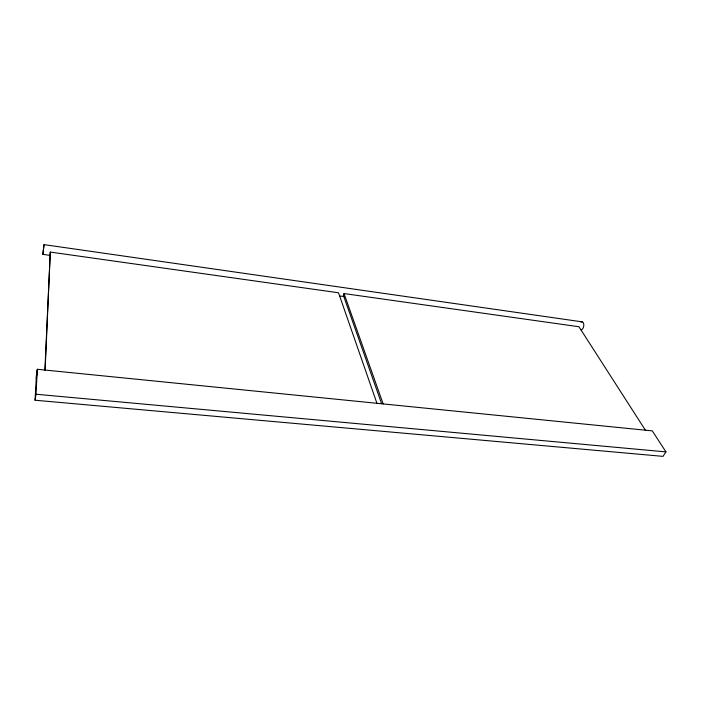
<?xml version="1.0" encoding="UTF-8"?>
<svg xmlns="http://www.w3.org/2000/svg" width="701" height="701" viewBox="0 0 701 701"><rect width="100%" height="100%" fill="white"/><g stroke="black" fill="none" stroke-linecap="round" stroke-linejoin="round"><path stroke-width="1.05" d="M44.864 370.321L50.288 252.071L338.522 292.781L376.928 403.294M45.136 370.233L50.288 252.071M35.05 400.218L36.399 375.184L37.337 369.278L652.298 430.878L665.95 451.891L663.023 456.369L35.05 400.218L36.005 394.242L37.337 369.278M36.636 373.712L36.373 378.601L37.1 370.759M645.533 430.405L578.947 326.745L344.033 293.561L343.385 295.349L381.633 403.758M582.251 321.864L44.049 244.631L42.84 254.358L50.437 255.427M42.84 254.358L44.049 244.631M36.005 394.242L665.95 451.891M340.011 295.988L344.349 296.593M344.033 293.561L383.158 403.916M581.068 322.136A3.996 2.226 -80.9 0 1 583.81 325.29A3.996 2.226 -80.9 0 1 580.787 329.715"/></g></svg>
